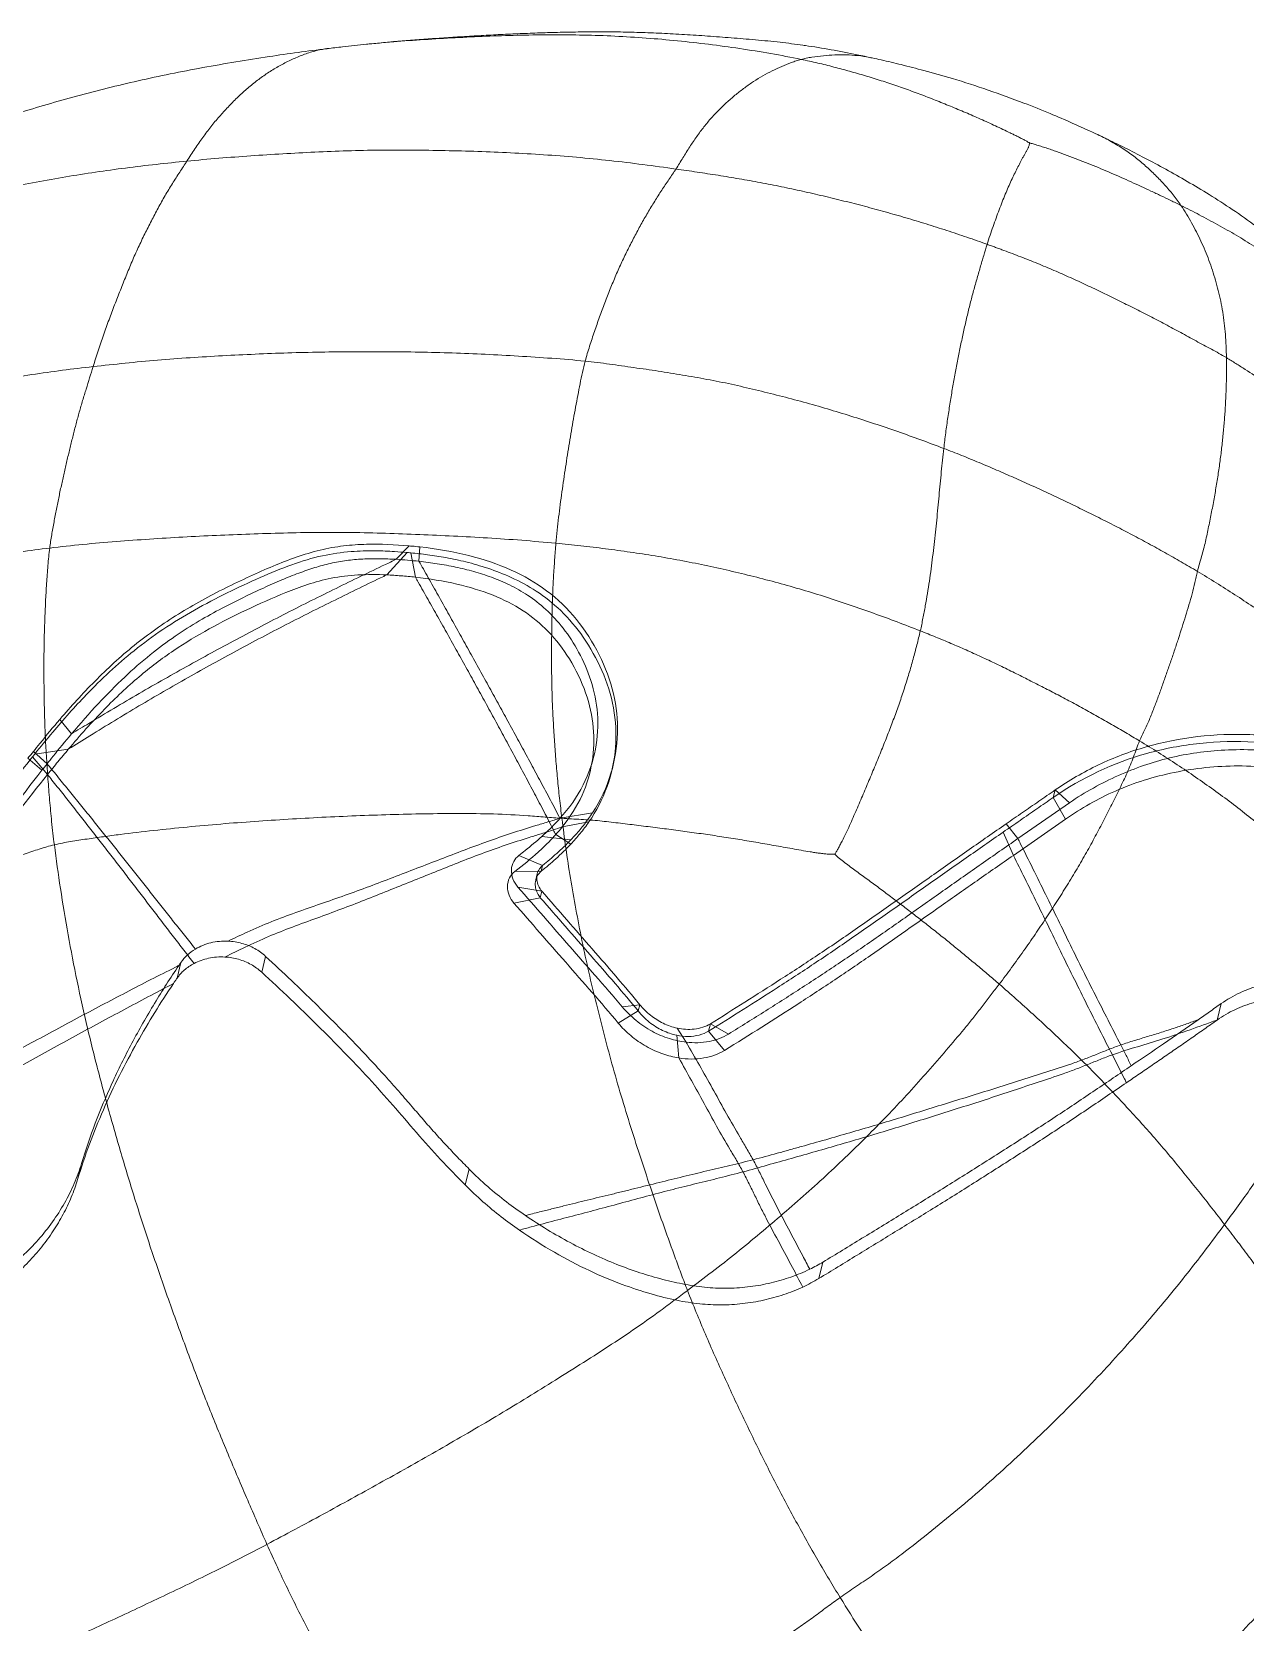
# Model space of a CAD drawing. Header units: inches. Extents: x 143011 to 144494, y -46023 to -44974.
# Drawn here: x 144055.2 to 144102.4, y -45774.4 to -45712.5 of the extents above; entities that cross this region are included whole.
import ezdxf

# ---------------------------------------------------------------- set-up
doc = ezdxf.new("R2010")
doc.units = ezdxf.units.IN
doc.header["$LTSCALE"] = 2
doc.header["$MEASUREMENT"] = 0
doc.layers.add('PRODUCT', color=1, linetype='CONTINUOUS', lineweight=15)

msp = doc.modelspace()

# ---------------------------------------------------------------- linework, layer by layer
at = {"layer": 'PRODUCT', "linetype": 'ByBlock'}
for p, q in [((144066.714, -45713.145), (144066.704, -45713.146)), ((144068.434, -45712.954), (144068.441, -45712.953)), ((144087.923, -45713.507), (144087.92, -45713.506)), ((144096.705, -45716.493), (144096.704, -45716.492)), ((144069.029, -45733.634), (144069.823, -45732.763)), ((144069.398, -45733.028), (144069.901, -45732.504)), ((144070.147, -45733.723), (144069.967, -45732.776)), ((144070.282, -45733.103), (144070.323, -45732.545)), ((144056.757, -45739.828), (144056.306, -45739.26)), ((144055.809, -45740.988), (144055.276, -45740.507)), ((144056.635, -45740.422), (144055.329, -45740.61)), ((144055.608, -45741.242), (144055.065, -45740.773)), ((144055.329, -45740.61), (144055.243, -45740.717)), ((144055.826, -45741.406), (144055.243, -45740.717)), ((144077.835, -45741.079), (144077.776, -45741.313)), ((144095.05, -45742.008), (144094.978, -45742.298)), ((144095.449, -45743.147), (144094.978, -45742.298)), ((144095.608, -45742.508), (144095.05, -45742.008)), ((144075.776, -45743.108), (144077.041, -45742.897)), ((144095.608, -45742.508), (144093.599, -45743.901)), ((144075.865, -45743.445), (144076.901, -45743.249)), ((144093.599, -45743.901), (144093.14, -45743.328)), ((144093.424, -45744.554), (144095.449, -45743.147)), ((144075.068, -45743.815), (144076.198, -45743.946)), ((144075.608, -45743.747), (144076.198, -45744.114)), ((144093.424, -45744.554), (144093.027, -45743.649)), ((144074.175, -45744.555), (144075.096, -45744.946)), ((144074.02, -45745.179), (144075.04, -45745.173)), ((144074.832, -45745.506), (144074.891, -45745.271)), ((144075.04, -45745.173), (144075.096, -45744.946)), ((144074.137, -45745.79), (144075.071, -45745.951)), ((144075.009, -45746.202), (144075.071, -45745.951)), ((144073.983, -45746.413), (144075.009, -45746.202)), ((144064.316, -45748.486), (144064.163, -45749.101)), ((144061.021, -45748.72), (144060.868, -45749.339)), ((144078.198, -45750.453), (144078.881, -45750.367)), ((144078.82, -45750.613), (144078.881, -45750.367)), ((144101.351, -45750.968), (144101.511, -45750.324)), ((144078.042, -45751.082), (144078.82, -45750.613)), ((144080.402, -45752.442), (144080.32, -45751.56)), ((144080.687, -45751.827), (144080.335, -45751.28)), ((144081.561, -45751.394), (144081.632, -45751.108)), ((144082.179, -45752.145), (144081.561, -45751.394)), ((144082.337, -45751.509), (144081.632, -45751.108)), ((144056.997, -45757.172), (144057.151, -45756.55)), ((144072.084, -45757.386), (144072.237, -45756.769)), ((144085.851, -45761.028), (144086.01, -45760.388))]:
    msp.add_line(p, q, dxfattribs=at)
for points, start_tangent, end_tangent in [([(144068.434, -45712.954), (144068.448, -45712.953), (144069.055, -45712.895), (144069.708, -45712.839), (144070.382, -45712.786), (144071.074, -45712.738), (144071.788, -45712.691), (144072.523, -45712.646), (144073.274, -45712.605), (144074.033, -45712.569), (144074.801, -45712.539), (144075.583, -45712.514), (144076.38, -45712.497), (144077.194, -45712.49), (144078.024, -45712.494), (144078.872, -45712.513), (144079.738, -45712.547), (144080.621, -45712.595), (144081.52, -45712.655), (144082.438, -45712.723), (144083.38, -45712.801), (144084.344, -45712.898), (144085.228, -45713.01)], (0.995105, 0.098823), (0.990275, -0.139127)), ([(144068.441, -45712.953), (144069.433, -45712.866), (144070.638, -45712.783), (144071.842, -45712.714), (144073.049, -45712.658), (144074.259, -45712.621), (144075.473, -45712.606), (144076.69, -45712.617), (144077.91, -45712.659), (144079.129, -45712.733), (144080.347, -45712.839), (144081.561, -45712.976), (144082.771, -45713.141), (144083.981, -45713.337), (144085.157, -45713.562)], (0.995123, 0.098643), (0.97892, -0.204244)), ([(144048.931, -45717.813), (144050.411, -45717.183), (144052.453, -45716.403), (144054.683, -45715.656), (144056.957, -45714.996), (144059.35, -45714.397), (144061.867, -45713.885), (144064.454, -45713.454), (144066.704, -45713.147)], (0.915613, 0.40206), (0.992534, 0.12197)), ([(144066.704, -45713.146), (144066.53, -45713.172), (144066.058, -45713.287), (144065.608, -45713.452), (144065.172, -45713.649), (144064.75, -45713.875), (144064.343, -45714.13), (144063.952, -45714.413), (144063.573, -45714.723), (144063.206, -45715.06), (144062.852, -45715.419), (144062.511, -45715.794), (144062.182, -45716.185), (144061.868, -45716.599), (144061.562, -45717.045), (144061.41, -45717.282), (144061.252, -45717.527)], (-0.992401, -0.123042), (-0.546411, -0.837517)), ([(144066.714, -45713.145), (144067.312, -45713.074), (144068.24, -45712.973), (144068.441, -45712.953)], (0.992764, 0.120083), (0.995104, 0.098828)), ([(144085.228, -45713.01), (144085.325, -45713.024)], (0.990275, -0.139127), (0.989829, -0.142262)), ([(144085.325, -45713.024), (144086.325, -45713.185), (144087.34, -45713.382), (144087.92, -45713.506)], (0.989829, -0.142262), (0.977093, -0.212812)), ([(144085.157, -45713.562), (144084.962, -45713.62), (144084.781, -45713.686), (144084.414, -45713.836), (144084.037, -45714.01), (144083.67, -45714.206), (144083.313, -45714.423), (144082.965, -45714.665), (144082.627, -45714.928), (144082.3, -45715.21), (144081.982, -45715.51), (144081.674, -45715.835), (144081.379, -45716.189), (144081.096, -45716.569), (144080.825, -45716.971), (144080.558, -45717.395), (144080.425, -45717.613), (144080.287, -45717.834)], (-0.969558, -0.244862), (-0.544238, -0.838931)), ([(144087.92, -45713.506), (144087.833, -45713.488), (144087.368, -45713.417), (144086.912, -45713.388), (144086.467, -45713.39), (144086.029, -45713.421), (144085.584, -45713.478), (144085.363, -45713.516), (144085.157, -45713.562)], (-0.977261, 0.212038), (-0.969285, -0.245938)), ([(144094.052, -45716.817), (144094.014, -45716.793), (144093.968, -45716.767), (144093.915, -45716.738), (144093.857, -45716.706), (144093.727, -45716.638), (144093.587, -45716.566), (144093.444, -45716.495), (144093.301, -45716.425), (144093.014, -45716.287), (144092.726, -45716.152), (144092.436, -45716.018), (144091.85, -45715.758), (144091.264, -45715.508), (144090.677, -45715.267), (144090.085, -45715.033), (144089.486, -45714.807), (144088.882, -45714.593), (144088.274, -45714.392), (144087.662, -45714.202), (144087.05, -45714.026), (144086.436, -45713.86), (144085.812, -45713.705), (144085.157, -45713.562)], (-0.838633, 0.544697), (-0.980378, 0.197129)), ([(144087.923, -45713.507), (144088.28, -45713.585), (144089.056, -45713.767), (144089.943, -45713.998), (144091.048, -45714.31), (144092.443, -45714.76), (144093.827, -45715.262), (144094.856, -45715.672), (144095.715, -45716.041), (144096.409, -45716.354), (144096.705, -45716.493)], (0.97712, -0.212689), (0.904913, -0.425597)), ([(144094.052, -45716.817), (144094.044, -45716.896), (144094.028, -45716.941), (144094.007, -45716.988), (144093.984, -45717.036), (144093.96, -45717.083), (144093.909, -45717.179), (144093.854, -45717.275), (144093.798, -45717.374), (144093.742, -45717.476), (144093.686, -45717.582), (144093.573, -45717.804), (144093.458, -45718.034), (144093.343, -45718.277), (144093.226, -45718.537), (144093.107, -45718.814), (144092.989, -45719.107), (144092.871, -45719.418), (144092.751, -45719.74), (144092.633, -45720.072), (144092.516, -45720.413), (144092.401, -45720.763)], (0.103195, -0.994661), (-0.310958, -0.950424)), ([(144099.946, -45719.252), (144099.548, -45719.055), (144099.164, -45718.87), (144098.972, -45718.779), (144098.78, -45718.689), (144098.394, -45718.51), (144098.006, -45718.333), (144097.616, -45718.159), (144097.225, -45717.989), (144096.83, -45717.82), (144096.431, -45717.656), (144096.028, -45717.496), (144095.621, -45717.34), (144095.212, -45717.191), (144095.006, -45717.118), (144094.799, -45717.047), (144094.592, -45716.978), (144094.384, -45716.912), (144094.283, -45716.881), (144094.189, -45716.854), (144094.11, -45716.832), (144094.078, -45716.823), (144094.052, -45716.817)], (-0.893975, 0.448116), (-0.9759, 0.21822)), ([(144096.704, -45716.492), (144097.024, -45716.644), (144097.757, -45717.002), (144098.539, -45717.403), (144099.356, -45717.841), (144100.188, -45718.313), (144101.046, -45718.827), (144101.945, -45719.407), (144102.885, -45720.072), (144103.875, -45720.83), (144104.908, -45721.68), (144105.959, -45722.61), (144107.016, -45723.62), (144108.027, -45724.667), (144108.692, -45725.402)], (0.904969, -0.425478), (0.663371, -0.74829)), ([(144099.946, -45719.252), (144099.643, -45718.839), (144099.31, -45718.445), (144098.952, -45718.073), (144098.571, -45717.715), (144098.164, -45717.376), (144097.72, -45717.059), (144097.244, -45716.771), (144096.738, -45716.508), (144096.705, -45716.493)], (-0.557452, 0.830209), (-0.904905, 0.425614)), ([(144061.252, -45717.527), (144060.055, -45717.65), (144058.864, -45717.792), (144057.693, -45717.954), (144056.538, -45718.136), (144055.386, -45718.339), (144054.241, -45718.571), (144053.111, -45718.834), (144051.998, -45719.127), (144050.904, -45719.446), (144049.822, -45719.787), (144048.755, -45720.152), (144047.699, -45720.543), (144046.652, -45720.962), (144045.613, -45721.418), (144044.586, -45721.91)], (-0.995478, -0.094991), (-0.894745, -0.446578)), ([(144061.252, -45717.527), (144061.114, -45717.737), (144060.971, -45717.953), (144060.686, -45718.401), (144060.403, -45718.866), (144060.13, -45719.352), (144059.867, -45719.852), (144059.611, -45720.36), (144059.359, -45720.884), (144059.115, -45721.432), (144058.884, -45721.992), (144058.661, -45722.551), (144058.439, -45723.117), (144058.219, -45723.699), (144058.004, -45724.297), (144057.797, -45724.909), (144057.6, -45725.525)], (-0.545763, -0.837939), (-0.298754, -0.95433)), ([(144061.252, -45717.527), (144062.499, -45717.413), (144063.745, -45717.319), (144064.987, -45717.241), (144066.235, -45717.173), (144067.494, -45717.122), (144068.763, -45717.096), (144070.033, -45717.095), (144071.302, -45717.114), (144072.575, -45717.148), (144073.852, -45717.201), (144075.136, -45717.275), (144076.422, -45717.375), (144077.711, -45717.502), (144079.002, -45717.657), (144080.287, -45717.834)], (0.994995, 0.099927), (0.989749, -0.142821)), ([(144076.754, -45725.311), (144076.928, -45724.728), (144077.117, -45724.154), (144077.316, -45723.592), (144077.52, -45723.04), (144077.73, -45722.5), (144077.952, -45721.969), (144078.184, -45721.451), (144078.425, -45720.95), (144078.673, -45720.467), (144078.927, -45719.995), (144079.19, -45719.533), (144079.46, -45719.087), (144079.736, -45718.655), (144080.015, -45718.235), (144080.154, -45718.033), (144080.287, -45717.834)], (0.268462, 0.96329), (0.544329, 0.838872)), ([(144080.287, -45717.834), (144081.11, -45717.951), (144081.932, -45718.077), (144082.751, -45718.213), (144083.571, -45718.359), (144084.392, -45718.52), (144085.208, -45718.695), (144086.018, -45718.88), (144086.826, -45719.077), (144087.631, -45719.283), (144088.435, -45719.501), (144089.236, -45719.73), (144090.033, -45719.972), (144090.827, -45720.224), (144091.617, -45720.488), (144092.401, -45720.763)], (0.990684, -0.136179), (0.940755, -0.339087)), ([(144109.502, -45726.535), (144108.97, -45725.946), (144108.421, -45725.367), (144107.856, -45724.801), (144107.273, -45724.25), (144106.678, -45723.716), (144106.068, -45723.196), (144105.444, -45722.69), (144104.803, -45722.2), (144104.147, -45721.727), (144103.475, -45721.271), (144102.792, -45720.835), (144102.097, -45720.412), (144101.385, -45720.005), (144100.66, -45719.615), (144099.946, -45719.252)], (-0.661641, 0.749821), (-0.896164, 0.443723)), ([(144101.714, -45725.175), (144101.703, -45724.722), (144101.676, -45724.272), (144101.632, -45723.832), (144101.573, -45723.4), (144101.496, -45722.978), (144101.401, -45722.567), (144101.29, -45722.165), (144101.168, -45721.773), (144101.035, -45721.389), (144100.886, -45721.012), (144100.722, -45720.643), (144100.548, -45720.282), (144100.362, -45719.93), (144100.162, -45719.587), (144099.946, -45719.252)], (-0.005997, 0.999982), (-0.56019, 0.828364)), ([(144092.401, -45720.763), (144092.267, -45721.201), (144092.132, -45721.66), (144091.996, -45722.136), (144091.858, -45722.628), (144091.725, -45723.134), (144091.601, -45723.65), (144091.482, -45724.172), (144091.369, -45724.701), (144091.26, -45725.239), (144091.156, -45725.786), (144091.057, -45726.343), (144090.963, -45726.914), (144090.873, -45727.501), (144090.79, -45728.102), (144090.714, -45728.711)], (-0.296093, -0.955159), (-0.118033, -0.99301)), ([(144101.714, -45725.175), (144101.423, -45725.008), (144101.129, -45724.848), (144100.535, -45724.526), (144100.236, -45724.362), (144099.936, -45724.198), (144099.335, -45723.877), (144098.731, -45723.561), (144098.123, -45723.252), (144097.515, -45722.949), (144096.9, -45722.648), (144096.274, -45722.35), (144095.641, -45722.06), (144095.004, -45721.78), (144094.359, -45721.509), (144094.034, -45721.378), (144093.709, -45721.25), (144093.384, -45721.125), (144093.057, -45721.002), (144092.893, -45720.941), (144092.729, -45720.881), (144092.565, -45720.822), (144092.483, -45720.792), (144092.401, -45720.763)], (-0.858166, 0.513372), (-0.94136, 0.337404)), ([(144057.6, -45725.525), (144058.849, -45725.391), (144060.109, -45725.274), (144061.376, -45725.178), (144062.643, -45725.102), (144063.91, -45725.04), (144065.18, -45724.991), (144066.457, -45724.959), (144067.735, -45724.945), (144069.013, -45724.945), (144070.295, -45724.96), (144071.581, -45724.993), (144072.867, -45725.045), (144074.156, -45725.116), (144075.457, -45725.201), (144076.754, -45725.311)], (0.993643, 0.112577), (0.995157, -0.098302)), ([(144057.6, -45725.525), (144056.404, -45725.669), (144055.211, -45725.838), (144054.032, -45726.029), (144052.861, -45726.242), (144051.7, -45726.478), (144050.546, -45726.74), (144049.405, -45727.034), (144048.279, -45727.361), (144047.171, -45727.718), (144046.082, -45728.101), (144045.01, -45728.507), (144043.955, -45728.938), (144042.917, -45729.396), (144041.902, -45729.876), (144040.919, -45730.378)], (-0.994158, -0.107938), (-0.88263, -0.470067)), ([(144055.912, -45732.588), (144055.948, -45732.333), (144055.989, -45732.079), (144056.078, -45731.572), (144056.173, -45731.073), (144056.273, -45730.581), (144056.377, -45730.094), (144056.485, -45729.615), (144056.595, -45729.14), (144056.706, -45728.67), (144056.821, -45728.205), (144056.94, -45727.746), (144057.064, -45727.293), (144057.193, -45726.843), (144057.329, -45726.397), (144057.464, -45725.959), (144057.6, -45725.525)], (0.122616, 0.992454), (0.299772, 0.954011)), ([(144076.754, -45725.311), (144076.649, -45725.748), (144076.555, -45726.195), (144076.467, -45726.646), (144076.382, -45727.102), (144076.299, -45727.563), (144076.221, -45728.026), (144076.143, -45728.492), (144076.066, -45728.963), (144075.991, -45729.438), (144075.918, -45729.918), (144075.85, -45730.403), (144075.784, -45730.894), (144075.722, -45731.391), (144075.666, -45731.894), (144075.616, -45732.403)], (-0.250705, -0.968063), (-0.089102, -0.996022)), ([(144076.754, -45725.311), (144077.227, -45725.366), (144077.7, -45725.429), (144078.65, -45725.562), (144079.599, -45725.7), (144080.544, -45725.852), (144081.494, -45726.02), (144082.449, -45726.213), (144083.39, -45726.43), (144084.32, -45726.66), (144085.252, -45726.906), (144086.183, -45727.172), (144087.101, -45727.453), (144088.013, -45727.746), (144088.92, -45728.054), (144089.821, -45728.376), (144090.714, -45728.711)], (0.994758, -0.102256), (0.933689, -0.358084)), ([(144100.585, -45733.497), (144100.666, -45733.205), (144100.749, -45732.916), (144100.901, -45732.337), (144101.024, -45731.753), (144101.14, -45731.174), (144101.248, -45730.6), (144101.344, -45730.031), (144101.431, -45729.467), (144101.505, -45728.91), (144101.567, -45728.361), (144101.619, -45727.818), (144101.661, -45727.279), (144101.692, -45726.744), (144101.711, -45726.214), (144101.718, -45725.69), (144101.714, -45725.175)], (0.248387, 0.968661), (-0.016066, 0.999871)), ([(144111.213, -45733.241), (144110.696, -45732.636), (144110.167, -45732.034), (144109.622, -45731.436), (144109.056, -45730.841), (144108.467, -45730.259), (144107.861, -45729.693), (144107.237, -45729.14), (144106.598, -45728.6), (144105.941, -45728.072), (144105.265, -45727.557), (144104.576, -45727.061), (144103.877, -45726.578), (144103.164, -45726.108), (144102.441, -45725.634), (144102.077, -45725.4), (144101.714, -45725.175)], (-0.644423, 0.764669), (-0.857903, 0.513812)), ([(144090.714, -45728.711), (144090.664, -45729.164), (144090.618, -45729.623), (144090.574, -45730.087), (144090.529, -45730.556), (144090.485, -45731.028), (144090.438, -45731.5), (144090.39, -45731.974), (144090.338, -45732.45), (144090.281, -45732.925), (144090.222, -45733.4), (144090.154, -45733.876), (144090.078, -45734.356), (144089.994, -45734.839), (144089.903, -45735.325), (144089.801, -45735.813)], (-0.1143, -0.993446), (-0.21515, -0.976581)), ([(144100.585, -45733.497), (144099.955, -45733.126), (144099.321, -45732.767), (144098.687, -45732.417), (144098.046, -45732.073), (144097.398, -45731.735), (144096.746, -45731.405), (144096.095, -45731.083), (144095.438, -45730.766), (144094.779, -45730.454), (144094.115, -45730.147), (144093.445, -45729.846), (144092.77, -45729.552), (144092.092, -45729.264), (144091.408, -45728.983), (144090.714, -45728.711)], (-0.856744, 0.515742), (-0.93479, 0.3552)), ([(144075.616, -45732.403), (144074.285, -45732.287), (144072.954, -45732.195), (144071.631, -45732.124), (144070.312, -45732.064), (144068.987, -45732.014), (144067.656, -45731.984), (144066.329, -45731.981), (144065.011, -45732.003), (144063.704, -45732.043), (144062.4, -45732.096), (144061.096, -45732.162), (144059.796, -45732.241), (144058.5, -45732.334), (144057.203, -45732.448), (144055.912, -45732.588)], (-0.99551, 0.094657), (-0.992785, -0.119912)), ([(144056.306, -45739.26), (144057.663, -45737.78), (144059.2, -45736.38), (144060.923, -45735.158), (144062.761, -45734.142), (144063.689, -45733.699), (144064.608, -45733.293), (144066.437, -45732.669), (144067.352, -45732.504), (144068.248, -45732.441), (144069.901, -45732.504)], (0.651601, 0.758562), (0.996136, -0.087829)), ([(144075.616, -45732.403), (144075.566, -45733.042), (144075.523, -45733.699), (144075.491, -45734.365), (144075.468, -45735.043), (144075.454, -45735.729), (144075.446, -45736.42), (144075.446, -45737.12), (144075.455, -45737.835), (144075.476, -45738.565), (144075.511, -45739.302), (144075.556, -45740.043), (144075.61, -45740.793), (144075.676, -45741.556), (144075.756, -45742.331), (144075.849, -45743.112)], (-0.085585, -0.996331), (0.12335, -0.992363)), ([(144089.801, -45735.813), (144088.899, -45735.465), (144087.984, -45735.13), (144087.068, -45734.808), (144086.143, -45734.503), (144085.209, -45734.216), (144084.266, -45733.947), (144083.316, -45733.698), (144082.362, -45733.469), (144081.404, -45733.257), (144080.439, -45733.065), (144079.473, -45732.896), (144078.509, -45732.747), (144077.544, -45732.616), (144076.58, -45732.502), (144075.616, -45732.403)], (-0.929891, 0.367836), (-0.995502, 0.094743)), ([(144055.912, -45732.588), (144054.75, -45732.737), (144053.593, -45732.914), (144052.453, -45733.115), (144051.319, -45733.333), (144050.192, -45733.577), (144049.079, -45733.853), (144047.984, -45734.159), (144046.902, -45734.49), (144045.835, -45734.844), (144044.787, -45735.216), (144043.748, -45735.609), (144042.723, -45736.025), (144041.719, -45736.464), (144040.735, -45736.93), (144039.779, -45737.412)], (-0.993282, -0.115719), (-0.888143, -0.459566)), ([(144069.823, -45732.763), (144069.336, -45732.725), (144068.595, -45732.697), (144067.64, -45732.727), (144066.53, -45732.889), (144065.338, -45733.238), (144064.1, -45733.74), (144062.824, -45734.333), (144061.547, -45735.004), (144060.32, -45735.757), (144059.193, -45736.585), (144057.332, -45738.304), (144056.027, -45739.762), (144055.329, -45740.61)], (-0.996165, 0.087495), (-0.627022, -0.779002)), ([(144055.912, -45732.588), (144055.874, -45732.928), (144055.842, -45733.272), (144055.789, -45733.972), (144055.749, -45734.685), (144055.719, -45735.414), (144055.697, -45736.154), (144055.687, -45736.9), (144055.687, -45737.65), (144055.695, -45738.41), (144055.712, -45739.184), (144055.742, -45739.971), (144055.787, -45740.773), (144055.842, -45741.583), (144055.908, -45742.403), (144055.987, -45743.241), (144056.091, -45744.144)], (-0.122269, -0.992497), (0.125868, -0.992047)), ([(144069.398, -45733.028), (144068.747, -45733.005), (144068.097, -45733.018), (144067.458, -45733.076), (144066.838, -45733.187), (144066.227, -45733.351), (144065.604, -45733.566), (144064.944, -45733.831), (144064.23, -45734.145), (144063.453, -45734.509), (144062.62, -45734.93), (144061.734, -45735.425), (144060.798, -45736.019), (144059.827, -45736.742), (144058.831, -45737.612), (144057.808, -45738.639), (144056.757, -45739.828)], (-0.998209, 0.059821), (-0.645379, -0.763863)), ([(144069.398, -45733.028), (144069.096, -45733.171), (144068.139, -45733.631), (144067.179, -45734.098), (144066.215, -45734.576), (144065.247, -45735.064), (144064.276, -45735.566), (144063.301, -45736.078), (144062.325, -45736.605), (144061.349, -45737.143), (144060.369, -45737.692), (144059.388, -45738.255), (144058.411, -45738.831), (144057.436, -45739.414), (144056.757, -45739.828)], (-0.903339, -0.428928), (-0.85183, -0.523818)), ([(144070.282, -45733.103), (144069.839, -45733.061), (144069.398, -45733.028)], (-0.994027, 0.109132), (-0.998209, 0.05982)), ([(144069.967, -45732.776), (144069.924, -45732.772), (144069.823, -45732.763)], (-0.995537, 0.094372), (-0.996165, 0.087495)), ([(144069.901, -45732.504), (144070.015, -45732.514), (144070.323, -45732.545)], (0.996136, -0.087829), (0.993997, -0.10941)), ([(144076.901, -45743.249), (144077.606, -45741.879), (144077.935, -45740.346), (144077.858, -45738.811), (144077.403, -45737.354), (144076.678, -45736.058), (144075.802, -45735.026), (144074.848, -45734.266), (144073.879, -45733.737), (144072.961, -45733.376), (144072.111, -45733.128), (144071.331, -45732.961), (144070.617, -45732.849), (144069.967, -45732.776)], (0.567859, 0.823126), (-0.995537, 0.094372)), ([(144075.774, -45743.111), (144076.679, -45741.81), (144077.154, -45740.417), (144077.234, -45739.035), (144076.975, -45737.75), (144076.5, -45736.639), (144075.896, -45735.712), (144075.22, -45734.976), (144074.514, -45734.424), (144073.806, -45734.023), (144073.109, -45733.727), (144072.415, -45733.503), (144071.712, -45733.33), (144070.998, -45733.199), (144070.282, -45733.103)], (0.665777, 0.746151), (-0.994027, 0.109133)), ([(144070.282, -45733.103), (144070.455, -45733.404), (144070.84, -45734.086), (144071.223, -45734.768), (144071.604, -45735.451), (144071.985, -45736.136), (144072.365, -45736.822), (144072.745, -45737.511), (144073.125, -45738.2), (144073.505, -45738.892), (144073.886, -45739.588), (144074.266, -45740.287), (144074.646, -45740.989), (144075.025, -45741.694), (144075.402, -45742.399), (144075.774, -45743.111)], (0.499646, -0.866229), (0.456984, -0.889475)), ([(144070.323, -45732.545), (144072.232, -45732.882), (144073.878, -45733.449), (144075.252, -45734.248), (144076.412, -45735.37), (144077.298, -45736.748), (144077.854, -45738.262), (144078.011, -45739.797), (144077.759, -45741.356), (144077.041, -45742.897)], (0.993997, -0.10941), (-0.54798, -0.836491)), ([(144056.635, -45740.422), (144058.039, -45738.867), (144059.391, -45737.6), (144060.741, -45736.577), (144062.12, -45735.738), (144063.556, -45735.004), (144065.099, -45734.321), (144065.944, -45734.009), (144066.872, -45733.764), (144067.903, -45733.638), (144069.029, -45733.634)], (0.645894, 0.763427), (0.998966, -0.045463)), ([(144056.635, -45740.422), (144057.479, -45739.895), (144058.432, -45739.311), (144059.386, -45738.738), (144060.342, -45738.177), (144061.298, -45737.631), (144062.253, -45737.096), (144063.209, -45736.574), (144064.163, -45736.066), (144065.116, -45735.57), (144066.067, -45735.086), (144067.017, -45734.612), (144067.965, -45734.147), (144068.911, -45733.69), (144069.029, -45733.634)], (0.846859, 0.531817), (0.90188, 0.431987)), ([(144069.029, -45733.634), (144069.585, -45733.67), (144070.147, -45733.723)], (0.998966, -0.045463), (0.993866, -0.110591)), ([(144070.147, -45733.723), (144071.759, -45733.993), (144073.168, -45734.428), (144074.338, -45735.029), (144075.309, -45735.833), (144076.138, -45736.904), (144076.773, -45738.229), (144077.072, -45739.579), (144077.024, -45740.904), (144076.632, -45742.209), (144075.865, -45743.445)], (0.993866, -0.11059), (-0.626233, -0.779636)), ([(144070.147, -45733.723), (144070.258, -45733.918), (144070.64, -45734.594), (144071.021, -45735.271), (144071.402, -45735.951), (144071.781, -45736.632), (144072.16, -45737.314), (144072.539, -45737.999), (144072.916, -45738.685), (144073.292, -45739.373), (144073.667, -45740.064), (144074.041, -45740.757), (144074.414, -45741.454), (144074.784, -45742.154), (144075.153, -45742.856), (144075.517, -45743.562)], (0.496454, -0.868063), (0.452115, -0.89196)), ([(144100.585, -45733.497), (144100.535, -45733.713), (144100.488, -45733.933), (144100.382, -45734.371), (144100.257, -45734.804), (144100.125, -45735.237), (144099.989, -45735.669), (144099.85, -45736.104), (144099.706, -45736.543), (144099.555, -45736.984), (144099.401, -45737.427), (144099.244, -45737.871), (144099.085, -45738.316), (144098.918, -45738.763), (144098.74, -45739.211), (144098.54, -45739.653), (144098.433, -45739.873), (144098.332, -45740.097)], (-0.248216, -0.968705), (-0.380682, -0.924706)), ([(144110.048, -45741.59), (144109.538, -45740.983), (144109.015, -45740.377), (144108.476, -45739.775), (144107.917, -45739.18), (144107.337, -45738.595), (144106.738, -45738.022), (144106.119, -45737.46), (144105.48, -45736.912), (144104.821, -45736.378), (144104.146, -45735.86), (144103.456, -45735.36), (144102.754, -45734.875), (144102.041, -45734.404), (144101.317, -45733.944), (144100.585, -45733.497)], (-0.637784, 0.770215), (-0.857959, 0.513719)), ([(144089.801, -45735.813), (144089.668, -45736.357), (144089.52, -45736.912), (144089.358, -45737.478), (144089.181, -45738.05), (144088.986, -45738.628), (144088.776, -45739.208), (144088.555, -45739.791), (144088.324, -45740.376), (144088.081, -45740.969), (144087.832, -45741.568), (144087.579, -45742.168), (144087.319, -45742.775), (144087.185, -45743.081), (144087.047, -45743.389), (144086.904, -45743.698), (144086.752, -45744.005), (144086.673, -45744.155), (144086.597, -45744.295), (144086.528, -45744.416), (144086.498, -45744.467), (144086.473, -45744.509)], (-0.227002, -0.973894), (-0.524332, -0.851514)), ([(144098.332, -45740.097), (144097.79, -45739.773), (144097.247, -45739.456), (144096.698, -45739.142), (144096.143, -45738.834), (144095.582, -45738.531), (144095.022, -45738.237), (144094.461, -45737.948), (144093.895, -45737.661), (144093.327, -45737.377), (144092.754, -45737.098), (144092.17, -45736.823), (144091.582, -45736.557), (144090.993, -45736.301), (144090.399, -45736.053), (144089.801, -45735.813)], (-0.853956, 0.520346), (-0.930845, 0.365413)), ([(144055.276, -45740.507), (144055.529, -45740.194), (144056.306, -45739.26)], (0.624248, 0.781226), (0.651601, 0.758562)), ([(144056.757, -45739.828), (144056.044, -45740.695), (144055.809, -45740.988)], (-0.645399, -0.763846), (-0.622408, -0.782693)), ([(144095.05, -45742.008), (144096.736, -45741.032), (144098.592, -45740.329), (144102.633, -45739.854), (144104.719, -45740.095), (144106.792, -45740.633), (144108.799, -45741.46), (144110.684, -45742.567)], (0.823367, 0.567509), (0.827351, -0.561685)), ([(144055.065, -45740.773), (144055.276, -45740.507)], (0.620387, 0.784296), (0.624248, 0.781226)), ([(144055.826, -45741.406), (144056.232, -45740.907), (144056.635, -45740.422)], (0.625522, 0.780207), (0.645894, 0.763427)), ([(144098.332, -45740.097), (144098.215, -45740.401), (144098.101, -45740.712), (144097.851, -45741.336), (144097.564, -45741.95), (144097.26, -45742.567), (144096.944, -45743.186), (144096.613, -45743.81), (144096.266, -45744.442), (144095.9, -45745.077), (144095.516, -45745.713), (144095.115, -45746.351), (144094.699, -45746.989), (144094.269, -45747.63), (144093.821, -45748.276), (144093.354, -45748.924), (144092.872, -45749.566)], (-0.380568, -0.924753), (-0.608715, -0.793389)), ([(144110.619, -45742.828), (144108.908, -45741.813), (144106.996, -45740.994), (144104.941, -45740.425), (144102.813, -45740.144), (144100.679, -45740.195), (144098.614, -45740.587), (144094.978, -45742.298)], (-0.828435, 0.560085), (-0.822713, -0.568457)), ([(144110.468, -45743.007), (144108.646, -45741.951), (144106.432, -45741.077), (144104.032, -45740.55), (144101.653, -45740.454), (144099.499, -45740.76), (144097.516, -45741.443), (144095.608, -45742.508)], (-0.829159, 0.559012), (-0.822032, -0.569441)), ([(144107.795, -45748.35), (144107.292, -45747.731), (144106.774, -45747.115), (144106.243, -45746.504), (144105.691, -45745.898), (144105.116, -45745.297), (144104.514, -45744.709), (144103.892, -45744.138), (144103.249, -45743.58), (144102.587, -45743.039), (144101.912, -45742.514), (144101.22, -45742.003), (144100.515, -45741.507), (144099.8, -45741.024), (144099.07, -45740.553), (144098.332, -45740.097)], (-0.623955, 0.78146), (-0.85722, 0.51495)), ([(144055.243, -45740.717), (144053.558, -45742.896), (144052.27, -45744.665), (144050.876, -45746.707), (144049.525, -45748.878), (144048.387, -45751.061), (144047.56, -45753.158), (144047.009, -45755.038)], (-0.625309, -0.780377), (-0.245707, -0.969344)), ([(144055.809, -45740.988), (144055.608, -45741.242)], (-0.622408, -0.782693), (-0.61908, -0.785328)), ([(144061.583, -45748.2), (144061.359, -45747.918), (144060.951, -45747.406), (144060.544, -45746.893), (144060.135, -45746.378), (144059.725, -45745.86), (144059.313, -45745.34), (144058.9, -45744.817), (144058.482, -45744.292), (144058.062, -45743.768), (144057.64, -45743.242), (144057.216, -45742.715), (144057.002, -45742.452), (144056.788, -45742.188), (144056.574, -45741.925), (144056.36, -45741.661), (144055.929, -45741.134), (144055.809, -45740.988)], (-0.621045, 0.783775), (-0.634838, 0.772645)), ([(144095.449, -45743.147), (144097.394, -45742.048), (144099.683, -45741.327), (144102.168, -45741.072), (144104.795, -45741.343), (144107.539, -45742.175), (144110.302, -45743.676)], (0.821369, 0.570397), (0.825583, -0.564281)), ([(144047.689, -45755.684), (144048.442, -45753.15), (144049.654, -45750.42), (144051.4, -45747.488), (144053.555, -45744.381), (144055.826, -45741.406)], (0.237277, 0.971442), (0.62553, 0.7802)), ([(144055.608, -45741.242), (144053.191, -45744.467), (144051.201, -45747.412), (144049.67, -45750.059), (144048.576, -45752.599), (144047.844, -45755.063)], (-0.618304, -0.785939), (-0.237275, -0.971442)), ([(144055.826, -45741.406), (144055.997, -45741.62), (144056.417, -45742.15), (144056.836, -45742.681), (144057.254, -45743.213), (144057.67, -45743.747), (144058.085, -45744.28), (144058.497, -45744.814), (144058.907, -45745.346), (144059.316, -45745.878), (144059.722, -45746.409), (144060.126, -45746.937), (144060.53, -45747.464), (144060.931, -45747.987), (144061.332, -45748.508), (144061.528, -45748.764)], (0.623453, -0.781861), (0.607746, -0.794132)), ([(144094.978, -45742.298), (144094.336, -45742.742), (144093.686, -45743.193), (144093.027, -45743.649)], (-0.822713, -0.568457), (-0.821861, -0.569688)), ([(144093.14, -45743.328), (144093.775, -45742.888), (144094.412, -45742.448), (144095.05, -45742.008)], (0.82215, 0.569271), (0.823367, 0.567509)), ([(144075.849, -45743.112), (144075.202, -45743.064), (144074.533, -45743.012), (144073.184, -45742.943), (144071.838, -45742.925), (144070.498, -45742.936), (144069.165, -45742.967), (144067.836, -45743.014), (144066.51, -45743.073), (144065.193, -45743.147), (144063.882, -45743.233), (144062.572, -45743.333), (144061.264, -45743.451), (144059.958, -45743.587), (144058.657, -45743.74), (144058.009, -45743.826), (144057.363, -45743.917), (144056.723, -45744.016), (144056.091, -45744.144)], (-0.997782, 0.066572), (-0.972154, -0.234341)), ([(144077.041, -45742.897), (144076.889, -45743.119), (144076.727, -45743.335), (144076.558, -45743.545), (144076.382, -45743.748), (144076.198, -45743.946)], (-0.54798, -0.836491), (-0.691292, -0.722576)), ([(144062.732, -45748.511), (144063.517, -45748.127), (144064.431, -45747.715), (144065.365, -45747.344), (144066.308, -45746.997), (144067.244, -45746.65), (144068.169, -45746.296), (144069.082, -45745.932), (144069.991, -45745.566), (144070.898, -45745.202), (144071.805, -45744.84), (144072.718, -45744.491), (144073.641, -45744.162), (144074.577, -45743.857), (144075.048, -45743.711), (144075.517, -45743.562)], (0.894135, 0.447797), (0.949447, 0.313926)), ([(144075.778, -45743.105), (144075.304, -45743.253), (144074.828, -45743.396), (144073.887, -45743.694), (144072.958, -45744.014), (144072.038, -45744.353), (144071.121, -45744.705), (144070.203, -45745.058), (144069.281, -45745.411), (144068.353, -45745.765), (144067.409, -45746.108), (144066.452, -45746.444), (144065.488, -45746.781), (144064.532, -45747.142), (144063.596, -45747.544), (144062.853, -45747.892)], (-0.951365, -0.308066), (-0.901134, -0.433542)), ([(144075.068, -45743.815), (144075.251, -45743.646), (144075.776, -45743.108)], (0.741747, 0.67068), (0.665692, 0.746227)), ([(144075.865, -45743.445), (144075.517, -45743.562)], (-0.947591, -0.319487), (-0.947591, -0.319487)), ([(144075.608, -45743.747), (144075.517, -45743.562)], (-0.443599, 0.896225), (-0.443599, 0.896225)), ([(144075.865, -45743.445), (144075.798, -45743.528), (144075.608, -45743.747)], (-0.626235, -0.779634), (-0.667601, -0.744519)), ([(144075.849, -45743.112), (144076.002, -45744.263), (144076.181, -45745.444), (144076.392, -45746.648), (144076.63, -45747.866), (144076.896, -45749.1), (144077.19, -45750.34), (144077.505, -45751.582), (144077.842, -45752.826), (144078.202, -45754.066), (144078.583, -45755.302), (144078.982, -45756.541), (144079.396, -45757.782), (144079.828, -45759.021), (144080.277, -45760.263), (144080.505, -45760.881), (144080.736, -45761.493)], (0.126261, -0.991997), (0.358898, -0.933377)), ([(144086.473, -45744.509), (144086.419, -45744.512), (144086.356, -45744.513), (144086.211, -45744.506), (144086.046, -45744.49), (144085.87, -45744.468), (144085.693, -45744.443), (144085.515, -45744.415), (144085.162, -45744.356), (144084.809, -45744.293), (144084.457, -45744.229), (144083.752, -45744.104), (144083.046, -45743.984), (144082.335, -45743.869), (144081.622, -45743.76), (144080.908, -45743.659), (144080.194, -45743.562), (144079.478, -45743.469), (144078.758, -45743.38), (144078.039, -45743.293), (144077.32, -45743.21), (144076.596, -45743.154), (144075.849, -45743.112)], (-0.996038, -0.08893), (-0.998235, 0.059379)), ([(144076.198, -45744.114), (144076.556, -45743.707), (144076.901, -45743.249)], (0.684762, 0.728767), (0.567884, 0.823109)), ([(144081.632, -45751.108), (144082.971, -45750.269), (144084.364, -45749.38), (144085.798, -45748.441), (144087.265, -45747.443), (144088.75, -45746.403), (144090.234, -45745.357), (144091.702, -45744.326), (144093.14, -45743.328)], (0.850869, 0.525378), (0.82215, 0.569271)), ([(144056.091, -45744.144), (144055.506, -45744.309), (144054.923, -45744.505), (144054.342, -45744.711), (144053.763, -45744.922), (144052.619, -45745.356), (144051.485, -45745.805), (144050.365, -45746.271), (144049.267, -45746.754), (144048.189, -45747.249), (144047.123, -45747.757), (144046.064, -45748.272), (144045.011, -45748.798), (144043.969, -45749.337), (144042.94, -45749.889), (144042.431, -45750.169), (144041.927, -45750.457), (144041.431, -45750.762), (144040.941, -45751.084), (144040.457, -45751.408), (144039.97, -45751.687)], (-0.971869, -0.235522), (-0.899126, -0.43769)), ([(144056.091, -45744.144), (144056.329, -45745.844), (144056.628, -45747.643), (144056.98, -45749.456), (144057.385, -45751.288), (144057.847, -45753.14), (144058.355, -45754.996), (144058.897, -45756.85), (144059.473, -45758.706), (144060.088, -45760.561), (144060.735, -45762.403), (144061.408, -45764.238), (144062.116, -45766.063), (144062.855, -45767.867), (144063.618, -45769.662), (144064.368, -45771.38)], (0.126492, -0.991968), (0.40338, -0.915032)), ([(144075.608, -45743.747), (144075.324, -45744.047), (144074.926, -45744.428), (144074.02, -45745.179)], (-0.667601, -0.744519), (-0.792751, -0.609546)), ([(144074.175, -45744.555), (144074.419, -45744.364), (144075.068, -45743.815)], (0.792234, 0.610217), (0.741747, 0.67068)), ([(144075.04, -45745.173), (144075.609, -45744.689), (144076.198, -45744.114)], (0.778066, 0.628183), (0.684762, 0.728767)), ([(144076.198, -45743.946), (144075.645, -45744.479), (144075.096, -45744.946)], (-0.691292, -0.722576), (-0.778236, -0.627972)), ([(144093.027, -45743.649), (144091.585, -45744.651), (144090.109, -45745.688), (144088.616, -45746.741), (144087.125, -45747.782), (144085.659, -45748.776), (144084.233, -45749.707), (144081.561, -45751.394)], (-0.821861, -0.569688), (-0.851831, -0.523816)), ([(144093.599, -45743.901), (144092.174, -45744.891), (144090.77, -45745.878), (144089.379, -45746.859), (144087.992, -45747.83), (144086.603, -45748.776), (144085.205, -45749.696), (144083.787, -45750.604), (144082.337, -45751.509)], (-0.821684, -0.569943), (-0.8521, -0.523378)), ([(144093.599, -45743.901), (144093.691, -45744.086), (144094.185, -45745.076), (144094.675, -45746.07), (144095.161, -45747.063), (144095.644, -45748.05), (144096.127, -45749.028), (144096.615, -45749.998), (144097.107, -45750.965), (144097.602, -45751.935)], (0.446663, -0.894702), (0.453868, -0.891069)), ([(144074.137, -45745.79), (144073.944, -45745.474), (144073.884, -45745.117), (144073.973, -45744.791), (144074.175, -45744.555)], (-0.658006, 0.753013), (0.792234, 0.610217)), ([(144082.179, -45752.145), (144085.074, -45750.316), (144086.473, -45749.396), (144087.857, -45748.454), (144090.615, -45746.518), (144092.008, -45745.539), (144093.424, -45744.554)], (0.852621, 0.522531), (0.821497, 0.570212)), ([(144092.872, -45749.566), (144092.452, -45749.207), (144092.035, -45748.856), (144091.614, -45748.505), (144091.189, -45748.156), (144090.763, -45747.81), (144090.334, -45747.468), (144089.902, -45747.128), (144089.467, -45746.79), (144089.03, -45746.454), (144088.588, -45746.118), (144088.144, -45745.785), (144087.698, -45745.457), (144087.254, -45745.131), (144087.033, -45744.966), (144086.813, -45744.798), (144086.606, -45744.635), (144086.526, -45744.565), (144086.473, -45744.509)], (-0.75896, 0.651138), (-0.643238, 0.765667)), ([(144093.424, -45744.554), (144093.865, -45745.441), (144094.35, -45746.425), (144094.832, -45747.413), (144095.315, -45748.401), (144095.8, -45749.387), (144096.288, -45750.369), (144096.781, -45751.347), (144097.276, -45752.321)], (0.447227, -0.89442), (0.453633, -0.891189)), ([(144074.02, -45745.179), (144073.811, -45745.433), (144073.728, -45745.764), (144073.795, -45746.108), (144073.983, -45746.413)], (-0.792751, -0.609546), (0.658043, -0.75298)), ([(144075.009, -45746.202), (144074.899, -45746.03), (144074.827, -45745.819), (144074.818, -45745.583), (144074.892, -45745.353), (144075.04, -45745.173)], (-0.623224, 0.782043), (0.772377, 0.635164)), ([(144075.096, -45744.946), (144074.972, -45745.084), (144074.89, -45745.273), (144074.875, -45745.505), (144074.94, -45745.743), (144075.071, -45745.951)], (-0.775452, -0.631407), (0.639147, -0.769084)), ([(144078.198, -45750.453), (144077.143, -45749.226), (144076.143, -45748.086), (144074.137, -45745.79)], (-0.642668, 0.766145), (-0.658006, 0.753013)), ([(144075.071, -45745.951), (144077.027, -45748.197), (144077.999, -45749.319), (144078.881, -45750.367)], (0.656211, -0.754578), (0.637527, -0.770428)), ([(144073.983, -45746.413), (144075.996, -45748.717), (144078.042, -45751.082)], (0.658043, -0.75298), (0.639685, -0.768637)), ([(144078.82, -45750.613), (144077.92, -45749.544), (144076.959, -45748.438), (144075.009, -45746.202)], (-0.637363, 0.770564), (-0.656853, 0.754019)), ([(144061.583, -45748.2), (144061.871, -45748.058), (144062.184, -45747.957), (144062.514, -45747.901), (144062.853, -45747.892)], (0.858138, 0.513418), (0.998977, -0.045231)), ([(144062.853, -45747.892), (144063.395, -45747.979), (144063.896, -45748.183), (144064.316, -45748.486)], (0.998977, -0.04522), (0.732309, -0.680973)), ([(144061.021, -45748.72), (144061.267, -45748.436), (144061.583, -45748.2)], (0.563589, 0.826055), (0.858141, 0.513415)), ([(144061.528, -45748.764), (144061.802, -45748.643), (144062.097, -45748.559), (144062.407, -45748.514), (144062.732, -45748.511)], (0.884783, 0.466002), (0.998376, -0.056977)), ([(144062.732, -45748.511), (144063.262, -45748.601), (144063.751, -45748.803), (144064.163, -45749.101)], (0.998376, -0.056964), (0.732826, -0.680416)), ([(144064.316, -45748.486), (144065.324, -45749.432), (144066.238, -45750.314), (144067.061, -45751.131), (144067.799, -45751.888), (144068.455, -45752.584), (144069.035, -45753.218), (144069.55, -45753.799), (144070.019, -45754.34), (144070.46, -45754.853), (144070.897, -45755.35), (144071.339, -45755.834), (144071.787, -45756.305), (144072.237, -45756.769)], (0.732309, -0.680973), (0.699034, -0.715089)), ([(144107.795, -45748.35), (144107.493, -45749.031), (144107.174, -45749.718), (144106.842, -45750.406), (144106.498, -45751.097), (144106.139, -45751.793), (144105.766, -45752.493), (144105.376, -45753.196), (144104.969, -45753.903), (144104.545, -45754.611), (144104.108, -45755.322), (144103.652, -45756.039), (144103.177, -45756.758), (144102.684, -45757.479), (144102.17, -45758.203), (144101.641, -45758.925)], (-0.397461, -0.917619), (-0.595921, -0.803043)), ([(144060.938, -45748.842), (144060.805, -45748.909), (144059.844, -45749.393), (144058.886, -45749.889), (144057.931, -45750.39), (144056.978, -45750.896), (144056.026, -45751.408), (144055.077, -45751.923), (144054.132, -45752.441), (144053.189, -45752.958), (144052.248, -45753.473), (144051.31, -45753.986), (144050.374, -45754.494), (144049.439, -45754.995), (144048.507, -45755.488), (144047.571, -45755.969)], (-0.895842, -0.444373), (-0.892686, -0.450679)), ([(144057.151, -45756.55), (144057.686, -45754.983), (144058.331, -45753.44), (144059.11, -45751.867), (144059.993, -45750.317), (144060.938, -45748.842)], (0.29063, 0.956835), (0.560253, 0.828322)), ([(144060.868, -45749.339), (144061.151, -45749.021), (144061.528, -45748.764)], (0.56335, 0.826218), (0.884786, 0.465997)), ([(144060.938, -45748.842), (144060.98, -45748.781), (144061.021, -45748.72)], (0.560255, 0.82832), (0.563589, 0.826055)), ([(144064.163, -45749.101), (144065.278, -45750.148), (144066.338, -45751.176), (144067.353, -45752.2), (144068.327, -45753.233), (144069.27, -45754.282), (144070.192, -45755.349), (144071.124, -45756.39), (144072.084, -45757.386)], (0.732826, -0.680416), (0.699569, -0.714565)), ([(144060.727, -45749.547), (144059.851, -45750.004), (144058.911, -45750.503), (144057.971, -45751.008), (144057.03, -45751.518), (144056.089, -45752.032), (144055.147, -45752.549), (144054.205, -45753.067), (144053.262, -45753.584), (144052.318, -45754.099), (144051.372, -45754.611), (144050.426, -45755.118), (144049.478, -45755.618), (144048.53, -45756.11), (144047.577, -45756.588)], (-0.88811, -0.459631), (-0.89774, -0.440526)), ([(144056.997, -45757.172), (144057.999, -45754.46), (144059.317, -45751.831), (144060.727, -45749.547)], (0.290691, 0.956817), (0.557654, 0.830073)), ([(144060.727, -45749.547), (144060.797, -45749.443), (144060.868, -45749.339)], (0.557656, 0.830072), (0.56335, 0.826218)), ([(144092.872, -45749.566), (144092.718, -45749.77), (144092.562, -45749.975), (144092.405, -45750.181), (144092.246, -45750.388), (144091.921, -45750.8), (144091.589, -45751.212), (144090.901, -45752.035), (144090.189, -45752.86), (144089.455, -45753.682), (144088.694, -45754.497), (144087.905, -45755.31), (144087.084, -45756.12), (144086.232, -45756.928), (144085.356, -45757.723), (144084.466, -45758.501), (144083.565, -45759.267), (144082.646, -45760.025), (144081.694, -45760.767), (144080.736, -45761.493)], (-0.60641, -0.795152), (-0.796759, -0.604297)), ([(144101.641, -45758.925), (144101.149, -45758.286), (144100.645, -45757.645), (144100.129, -45757.003), (144099.598, -45756.358), (144099.051, -45755.712), (144098.484, -45755.069), (144097.904, -45754.431), (144097.315, -45753.798), (144096.712, -45753.169), (144096.097, -45752.548), (144095.472, -45751.94), (144094.837, -45751.338), (144094.189, -45750.74), (144093.533, -45750.148), (144092.872, -45749.566)], (-0.6058, 0.795617), (-0.755197, 0.655498)), ([(144101.511, -45750.324), (144102.245, -45749.901), (144103.059, -45749.611), (144103.923, -45749.468), (144104.799, -45749.472)], (0.817806, 0.575494), (0.996474, -0.083905)), ([(144078.881, -45750.367), (144079.298, -45750.78), (144079.796, -45751.093), (144080.335, -45751.28)], (0.628949, -0.777447), (0.976808, -0.214117)), ([(144100.614, -45750.954), (144101.06, -45750.641), (144101.511, -45750.324)], (0.819294, 0.573374), (0.817806, 0.575494)), ([(144103.619, -45750.128), (144102.809, -45750.281), (144102.049, -45750.562), (144101.351, -45750.968)], (-0.994494, -0.104798), (-0.818272, -0.574831)), ([(144080.687, -45751.827), (144080.031, -45751.686), (144079.361, -45751.403), (144078.734, -45750.978), (144078.198, -45750.453)], (-0.993313, 0.115453), (-0.642669, 0.766144)), ([(144080.32, -45751.56), (144079.767, -45751.371), (144079.252, -45751.047), (144078.82, -45750.613)], (-0.978559, 0.205969), (-0.6202, 0.784444)), ([(144097.276, -45752.321), (144099.245, -45751.701), (144101.351, -45750.968)], (0.942164, 0.335151), (0.944722, 0.327873)), ([(144100.614, -45750.954), (144100.166, -45751.114), (144099.717, -45751.27), (144099.191, -45751.442), (144098.661, -45751.605), (144098.129, -45751.764), (144097.602, -45751.935)], (-0.94086, -0.338796), (-0.944438, -0.328689)), ([(144097.826, -45753.404), (144098.329, -45753.062), (144098.831, -45752.718), (144099.334, -45752.373), (144099.837, -45752.026), (144100.341, -45751.676), (144100.845, -45751.323), (144101.351, -45750.968)], (0.826556, 0.562854), (0.818272, 0.574831)), ([(144098.013, -45752.744), (144099.266, -45751.888), (144100.614, -45750.954)], (0.826713, 0.562624), (0.819294, 0.573374)), ([(144078.042, -45751.082), (144078.526, -45751.572), (144079.125, -45751.989), (144079.778, -45752.282), (144080.402, -45752.442)], (0.639685, -0.768637), (0.987775, -0.155883)), ([(144081.561, -45751.394), (144081.194, -45751.549), (144080.773, -45751.606), (144080.32, -45751.56)], (-0.8554, -0.517968), (-0.978559, 0.205969)), ([(144080.335, -45751.28), (144081.001, -45751.319), (144081.632, -45751.108)], (0.976813, -0.214094), (0.852547, 0.52265)), ([(144082.337, -45751.509), (144081.591, -45751.797), (144080.687, -45751.827)], (-0.8521, -0.523378), (-0.993312, 0.115465)), ([(144080.402, -45752.442), (144081.373, -45752.443), (144082.179, -45752.145)], (0.987777, -0.155872), (0.852621, 0.522531)), ([(144080.687, -45751.827), (144080.757, -45751.949), (144081.265, -45752.836), (144081.764, -45753.725), (144082.256, -45754.616), (144082.77, -45755.508), (144083.034, -45755.955), (144083.29, -45756.405)], (0.498518, -0.866879), (0.477762, -0.878489)), ([(144097.602, -45751.935), (144097.123, -45752.114), (144096.649, -45752.304), (144096.174, -45752.489), (144095.694, -45752.665), (144094.723, -45752.986), (144093.749, -45753.298), (144092.781, -45753.604), (144091.819, -45753.903), (144090.858, -45754.2), (144089.898, -45754.497), (144088.946, -45754.791), (144088.001, -45755.076), (144087.058, -45755.352), (144086.117, -45755.623), (144085.173, -45755.89), (144084.699, -45756.023), (144084.227, -45756.154), (144083.29, -45756.405)], (-0.944463, -0.328617), (-0.96796, -0.251103)), ([(144098.013, -45752.744), (144097.808, -45752.34), (144097.602, -45751.935)], (-0.451485, 0.892279), (-0.453893, 0.891056)), ([(144082.897, -45756.875), (144082.646, -45756.429), (144082.384, -45755.987), (144081.872, -45755.102), (144081.384, -45754.21), (144080.892, -45753.319), (144080.402, -45752.442)], (-0.472816, 0.881161), (-0.487632, 0.873049)), ([(144082.897, -45756.875), (144083.842, -45756.616), (144084.789, -45756.35), (144085.735, -45756.082), (144086.684, -45755.809), (144087.636, -45755.529), (144088.593, -45755.241), (144089.553, -45754.944), (144090.517, -45754.643), (144091.481, -45754.338), (144092.449, -45754.027), (144093.42, -45753.708), (144094.392, -45753.384), (144095.365, -45753.056), (144095.846, -45752.879), (144096.322, -45752.693), (144096.797, -45752.502), (144097.276, -45752.321)], (0.965468, 0.260522), (0.944151, 0.329512)), ([(144086.01, -45760.388), (144087.528, -45759.464), (144089.048, -45758.532), (144090.571, -45757.592), (144092.1, -45756.635), (144093.634, -45755.657), (144095.146, -45754.675), (144096.612, -45753.695), (144098.013, -45752.744)], (0.857204, 0.514977), (0.826713, 0.562624)), ([(144097.826, -45753.404), (144097.749, -45753.253), (144097.276, -45752.321)], (-0.451903, 0.892067), (-0.453123, 0.891448)), ([(144085.851, -45761.028), (144087.336, -45760.121), (144088.813, -45759.216), (144090.294, -45758.304), (144091.793, -45757.367), (144093.316, -45756.398), (144094.841, -45755.412), (144096.349, -45754.407), (144097.826, -45753.404)], (0.856253, 0.516556), (0.826556, 0.562854)), ([(144053.377, -45761.269), (144054.141, -45760.746), (144054.84, -45760.16), (144055.467, -45759.517), (144056.017, -45758.825), (144056.484, -45758.093), (144056.864, -45757.331), (144057.151, -45756.55)], (0.85148, 0.524387), (0.29063, 0.956835)), ([(144083.29, -45756.405), (144082.392, -45756.628), (144081.945, -45756.734), (144081.492, -45756.841), (144080.57, -45757.061), (144079.631, -45757.291), (144078.692, -45757.525), (144078.225, -45757.64), (144077.761, -45757.754), (144077.299, -45757.866), (144076.837, -45757.978), (144075.911, -45758.205), (144075.447, -45758.321), (144074.98, -45758.438), (144074.431, -45758.578)], (-0.968229, -0.250064), (-0.968289, -0.249831)), ([(144083.29, -45756.405), (144083.533, -45756.873), (144083.766, -45757.343), (144084.238, -45758.277), (144084.73, -45759.205), (144085.223, -45760.141), (144085.496, -45760.666)], (0.477823, -0.878456), (0.461073, -0.887362)), ([(144053.223, -45761.889), (144053.895, -45761.436), (144054.517, -45760.932), (144055.086, -45760.384), (144055.598, -45759.797), (144056.048, -45759.176), (144056.434, -45758.526), (144056.751, -45757.856), (144056.997, -45757.172)], (0.851432, 0.524465), (0.290691, 0.956817)), ([(144072.237, -45756.769), (144072.959, -45757.447), (144073.696, -45758.047), (144074.431, -45758.578)], (0.699034, -0.715089), (0.825834, -0.563913)), ([(144074.194, -45759.144), (144074.657, -45759.019), (144075.576, -45758.776), (144076.495, -45758.535), (144077.416, -45758.291), (144078.34, -45758.042), (144079.261, -45757.795), (144080.175, -45757.559), (144081.081, -45757.334), (144081.985, -45757.111), (144082.897, -45756.875)], (0.965104, 0.261867), (0.96588, 0.258989)), ([(144085.222, -45761.362), (144084.822, -45760.597), (144084.327, -45759.669), (144083.832, -45758.743), (144083.594, -45758.277), (144083.363, -45757.809), (144083.134, -45757.34), (144082.897, -45756.875)], (-0.462019, 0.88687), (-0.47275, 0.881196)), ([(144072.084, -45757.386), (144072.776, -45758.039), (144073.484, -45758.622), (144074.194, -45759.144)], (0.699569, -0.714565), (0.82099, -0.570942)), ([(144074.431, -45758.578), (144075.286, -45759.127), (144076.172, -45759.633), (144077.075, -45760.087), (144077.984, -45760.478), (144078.888, -45760.803), (144079.777, -45761.064), (144080.653, -45761.259), (144081.509, -45761.377), (144082.352, -45761.407), (144083.183, -45761.345), (144083.991, -45761.197), (144084.765, -45760.97), (144085.496, -45760.666)], (0.825834, -0.563914), (0.899713, 0.436483)), ([(144086.681, -45773.45), (144087.276, -45773.038), (144087.881, -45772.625), (144088.484, -45772.199), (144089.081, -45771.758), (144090.248, -45770.843), (144091.389, -45769.906), (144092.498, -45768.946), (144093.572, -45767.971), (144094.611, -45766.986), (144095.617, -45765.991), (144096.586, -45764.988), (144097.519, -45763.979), (144098.417, -45762.965), (144099.277, -45761.952), (144100.102, -45760.94), (144100.89, -45759.928), (144101.641, -45758.925)], (0.816876, 0.576813), (0.592405, 0.80564)), ([(144108.114, -45767.955), (144107.711, -45767.358), (144107.299, -45766.759), (144106.887, -45766.163), (144106.471, -45765.564), (144106.05, -45764.962), (144105.626, -45764.363), (144105.2, -45763.764), (144104.77, -45763.164), (144104.337, -45762.563), (144103.902, -45761.961), (144103.461, -45761.356), (144103.014, -45760.749), (144102.562, -45760.141), (144102.104, -45759.532), (144101.641, -45758.925)], (-0.554057, 0.832479), (-0.609132, 0.793069)), ([(144074.194, -45759.144), (144075.562, -45760.009), (144076.921, -45760.723), (144078.193, -45761.257), (144079.328, -45761.631), (144080.319, -45761.876), (144081.213, -45762.014), (144082.055, -45762.055), (144082.882, -45762.006), (144083.698, -45761.87), (144084.483, -45761.654), (144085.222, -45761.362)], (0.820993, -0.570938), (0.907183, 0.420736)), ([(144085.496, -45760.666), (144085.757, -45760.532), (144086.01, -45760.388)], (0.899712, 0.436483), (0.857204, 0.514977)), ([(144080.736, -45761.493), (144080.212, -45761.887), (144079.68, -45762.281), (144078.599, -45763.046), (144077.508, -45763.77), (144076.415, -45764.468), (144075.324, -45765.151), (144074.236, -45765.824), (144073.144, -45766.483), (144072.044, -45767.128), (144070.943, -45767.761), (144069.845, -45768.385), (144068.746, -45769), (144067.646, -45769.608), (144066.552, -45770.207), (144065.458, -45770.797), (144064.368, -45771.38)], (-0.798904, -0.601459), (-0.882586, -0.470151)), ([(144086.681, -45773.45), (144086.248, -45772.735), (144085.812, -45771.998), (144085.383, -45771.247), (144084.961, -45770.483), (144084.541, -45769.704), (144084.127, -45768.911), (144083.721, -45768.112), (144083.324, -45767.307), (144082.935, -45766.497), (144082.551, -45765.683), (144082.175, -45764.864), (144081.802, -45764.036), (144081.437, -45763.198), (144081.08, -45762.349), (144080.736, -45761.493)], (-0.522221, 0.85281), (-0.36391, 0.931434)), ([(144085.222, -45761.362), (144085.542, -45761.203), (144085.851, -45761.028)], (0.907183, 0.420736), (0.856253, 0.516556)), ([(144108.114, -45767.955), (144107.37, -45768.953), (144106.585, -45769.962), (144105.76, -45770.973), (144104.902, -45771.981), (144104.007, -45772.988), (144103.074, -45773.99), (144102.105, -45774.987), (144101.096, -45775.981), (144100.041, -45776.964), (144098.94, -45777.926), (144097.792, -45778.859), (144096.602, -45779.752), (144095.383, -45780.599), (144094.76, -45780.998), (144094.133, -45781.378), (144093.507, -45781.741), (144092.894, -45782.096)], (-0.589777, -0.807566), (-0.861501, -0.507756)), ([(144049.4, -45778.145), (144050.381, -45777.761), (144051.37, -45777.368), (144052.367, -45776.969), (144053.363, -45776.553), (144054.354, -45776.124), (144055.344, -45775.685), (144056.34, -45775.24), (144057.34, -45774.789), (144058.336, -45774.331), (144059.333, -45773.865), (144060.335, -45773.392), (144061.339, -45772.911), (144062.344, -45772.417), (144063.358, -45771.904), (144064.368, -45771.38)], (0.932489, 0.361199), (0.885588, 0.464472)), ([(144064.368, -45771.38), (144064.773, -45772.269), (144065.162, -45773.09), (144065.561, -45773.901), (144065.967, -45774.701), (144066.38, -45775.488), (144066.8, -45776.258), (144067.227, -45777.015), (144067.664, -45777.755), (144068.106, -45778.477), (144068.551, -45779.187), (144069.002, -45779.882), (144069.458, -45780.562), (144069.919, -45781.226), (144070.382, -45781.87), (144070.843, -45782.496)], (0.40672, -0.913553), (0.598526, -0.801103)), ([(144086.681, -45773.45), (144086.166, -45773.822), (144085.652, -45774.2), (144085.133, -45774.569), (144084.61, -45774.927), (144083.555, -45775.61), (144082.497, -45776.272), (144081.438, -45776.917), (144080.378, -45777.547), (144079.32, -45778.162), (144078.262, -45778.764), (144077.191, -45779.352), (144076.119, -45779.918), (144075.057, -45780.464), (144073.998, -45780.994), (144072.945, -45781.507), (144071.893, -45782.003), (144071.366, -45782.248), (144070.843, -45782.496)], (-0.816887, -0.576798), (-0.90089, -0.434047)), ([(144092.894, -45782.096), (144092.471, -45781.602), (144092.047, -45781.094), (144091.623, -45780.577), (144091.195, -45780.048), (144090.767, -45779.499), (144090.34, -45778.931), (144089.921, -45778.349), (144089.509, -45777.759), (144089.101, -45777.163), (144088.695, -45776.561), (144088.29, -45775.955), (144087.885, -45775.342), (144087.482, -45774.723), (144087.08, -45774.09), (144086.681, -45773.45)], (-0.657206, 0.753711), (-0.524958, 0.851128))]:
    msp.add_spline(points, degree=3, dxfattribs=dict(at, start_tangent=start_tangent, end_tangent=end_tangent))

doc.saveas('drawing.dxf')
